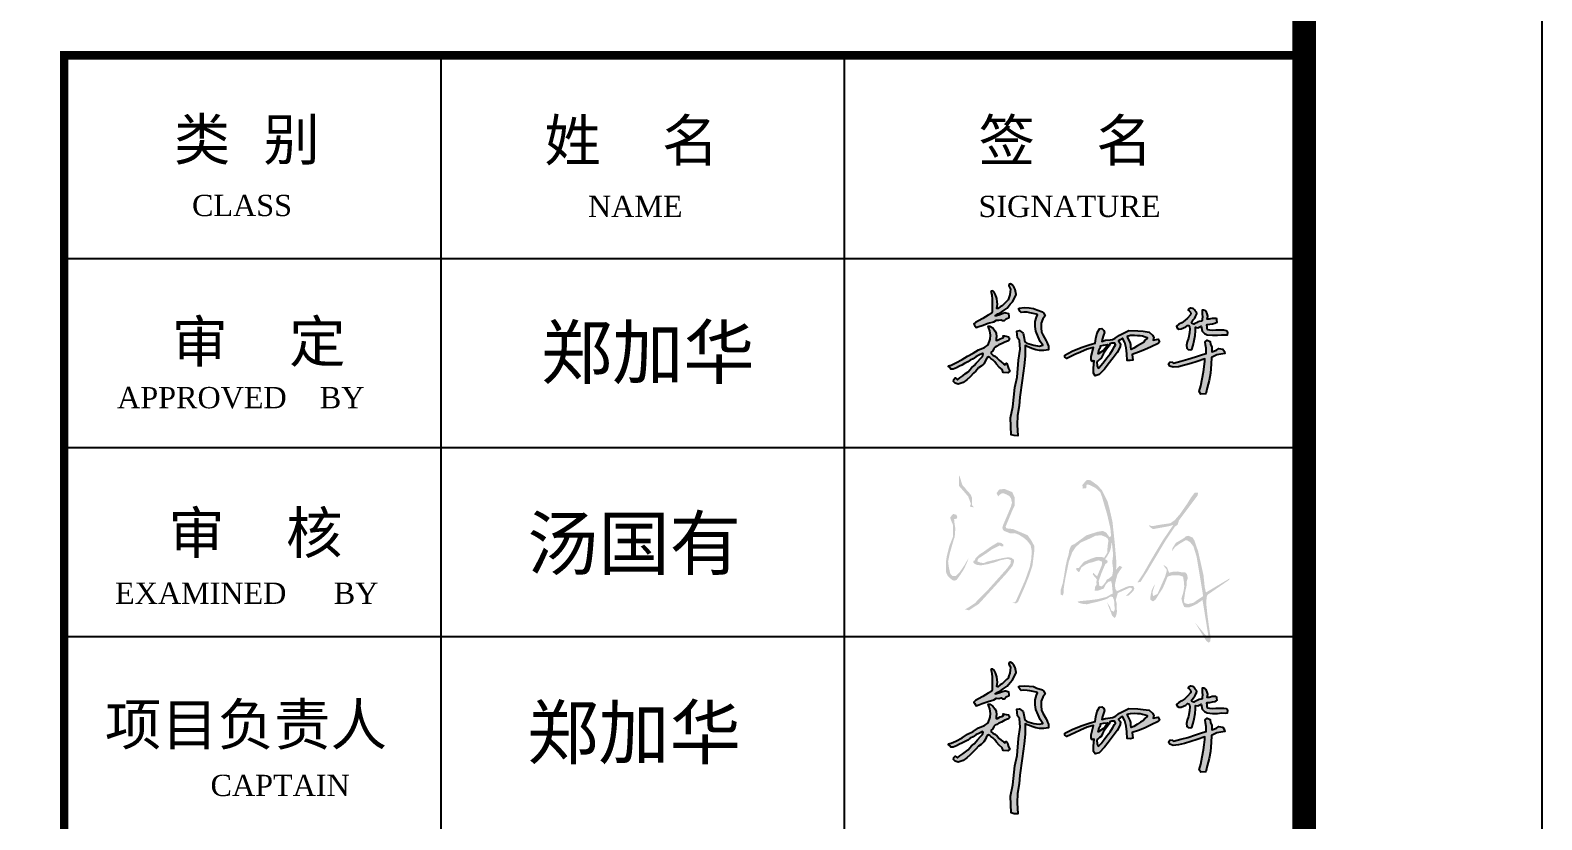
# Model space of a CAD drawing. Extents: x -2746917 to -971774, y -3334247 to -3250358.
# Drawn here: x -1953018 to -1946654, y -3306509 to -3303185 of the extents above; entities that cross this region are included whole.
import ezdxf

# ---------------------------------------------------------------- set-up
doc = ezdxf.new("R2010")
doc.units = 0
doc.header["$LTSCALE"] = 1000
doc.header["$MEASUREMENT"] = 0
doc.layers.get('0').update_dxf_attribs({"linetype": 'CONTINUOUS'})
for name, color, linetype in [('HATCH', 254, 'CONTINUOUS'), ('PUB_TEXT', 7, 'CONTINUOUS'), ('PUB_TITLE', 4, 'CONTINUOUS')]:
    doc.layers.add(name, color=color, linetype=linetype)
doc.layers.add('yichutu', color=7, linetype='CONTINUOUS', true_color=0xffffff, plot=False)
doc.styles.add('GHF', font='times.ttf')
doc.styles.add('STYLE1', font='simhei.ttf', dxfattribs={"width": 0.8})

# ---------------------------------------------------------------- blocks, each defined once
blk = doc.blocks.new('yct-743-420-74300-42000-100-2002.0')
at = {"layer": 'yichutu', "color": 7, "true_color": 0xffffff}
blk.add_lwpolyline([(0, 0), (0, 42000), (74300, 42000), (74300, 0)], close=True, dxfattribs=at)
blk = doc.blocks.new('A$C1CC133F4')
h = blk.add_hatch(color=256)
h.paths.add_polyline_path([(2589, 5916), (2340, 5741), (1970, 5590), (1613, 5361), (1247, 5176), (893, 4957), (496, 4734), (190, 4594), (3, 4548), (0, 4492), (70, 4451), (167, 4336), (321, 4337), (528, 4426), (716, 4530), (886, 4599), (1056, 4691), (1264, 4797), (1420, 4925), (1619, 5013), (1789, 5136), (2022, 5254), (2221, 5359), (2258, 5319), (2221, 5165), (2108, 5044), (1888, 4817), (1800, 4715), (1677, 4560), (1512, 4425), (1295, 4161), (1114, 4047), (950, 3898), (737, 3776), (599, 3643), (523, 3700), (450, 3766), (355, 3664), (337, 3535), (441, 3424), (647, 3357), (956, 3473), (1198, 3640), (1423, 3838), (1629, 4068), (1785, 4201), (1966, 4411), (2129, 4518), (2298, 4679), (2422, 4869), (2505, 5075), (2603, 5138), (2685, 5100), (2764, 5028), (2880, 4948), (3022, 4810), (3125, 4660), (3307, 4468), (3490, 4306), (3566, 4124), (3860, 4097), (3991, 4206), (3919, 4364), (3867, 4509), (3844, 4619), (3772, 4711), (3729, 4703), (3698, 4623), (3579, 4681), (3435, 4805), (3311, 4914), (3169, 5051), (3024, 5184), (2894, 5250), (2782, 5347), (2791, 5438), (2891, 5524), (2959, 5672), (3034, 5769), (3159, 5823), (3286, 5908), (3459, 5975), (3680, 6086), (3847, 6153), (3933, 6216), (3979, 6278), (3955, 6373), (3901, 6435), (3764, 6465), (3655, 6491), (3563, 6498), (3585, 6388), (3486, 6342), (3362, 6304), (3194, 6210), (3101, 6198), (3102, 6323), (3122, 6440), (3115, 6676), (3026, 6826), (2891, 7008), (2703, 7135), (2591, 7130), (2630, 7000), (2694, 6823), (2734, 6532), (2728, 6282)])
h.paths.add_polyline_path([(3032, 7807), (3208, 7918), (3386, 8001), (3571, 8125), (3811, 8301), (4013, 8544), (4158, 8708), (4322, 8994), (4403, 9192), (4339, 9508), (4248, 9675), (4149, 9805), (4028, 9865), (3946, 9846), (3928, 9741), (3991, 9619), (4043, 9519), (4023, 9352), (3999, 9151), (3931, 8966), (3884, 8827), (3774, 8726), (3642, 8599), (3500, 8455), (3363, 8383), (3218, 8270), (3150, 8276), (3188, 8562), (3175, 8707), (3156, 8916), (3058, 9165), (2987, 9338), (2884, 9416), (2757, 9400), (2824, 9155), (2852, 8856), (2844, 8586), (2849, 8246), (2845, 8079), (2823, 7975), (2583, 7850), (2245, 7621), (1968, 7480), (1767, 7365), (1647, 7271), (1693, 7192), (1816, 7036), (1990, 7097), (2189, 7173), (2593, 7312), (2957, 7416), (3133, 7521), (3288, 7510), (3440, 7543), (3515, 7486), (3650, 7485), (3761, 7604), (3952, 7692), (3949, 7794), (3925, 7921), (3741, 7968), (3665, 7988), (3458, 7904), (3352, 7869), (3127, 7797)])
h.paths.add_polyline_path([(6146, 6555), (6062, 6744), (6037, 7017), (6025, 7330), (6131, 7598), (6298, 7799), (6184, 7997), (6116, 8064), (5746, 8182), (5534, 8281), (5256, 8312), (4950, 8335), (4582, 8301), (4569, 8225), (4658, 8082), (4729, 8020), (4899, 8041), (5128, 8028), (5301, 7996), (5512, 7956), (5707, 7911), (5800, 7860), (5725, 7709), (5641, 7425), (5641, 7101), (5691, 6792), (5839, 6440), (5962, 6127), (6136, 5880), (5910, 5827), (5565, 5883), (5106, 6016), (4980, 6112), (4902, 6445), (4872, 6665), (4623, 6837), (4451, 6803), (4490, 6369), (4632, 6197), (4664, 5636), (4555, 4908), (4461, 3802), (4317, 3138), (4184, 1888), (4043, 1160), (4080, 70), (4279, 12), (4521, 0), (4462, 724), (4489, 1331), (4601, 1948), (4651, 2519), (4797, 3603), (4925, 4557), (5002, 5180), (4992, 5863), (5122, 5801), (5267, 5739), (5428, 5676), (5694, 5589), (5933, 5548), (6204, 5543), (6509, 5598), (6510, 5829), (6446, 5975), (6408, 6084), (6350, 6174)])
h.paths.add_polyline_path([(9532, 6018), (9220, 5926), (8624, 5734), (8042, 5491), (7560, 5248), (7574, 5112), (7696, 5034), (8228, 5277), (8589, 5441), (9017, 5636), (9425, 5739), (9269, 5144), (9269, 4930), (9354, 4827), (9470, 4866), (9431, 4400), (9425, 4063), (9541, 3901), (9800, 3979), (10153, 4338), (10390, 4646), (10713, 5066), (10959, 5422), (11154, 5791), (11180, 5979), (11045, 6168), (11167, 6244), (11322, 6341), (11464, 6056), (11555, 5707), (11587, 5338), (11620, 4898), (11808, 4885), (11989, 4917), (11937, 5286), (12358, 5429), (12747, 5577), (13187, 5791), (13627, 6004), (13718, 6102), (13640, 6289), (13313, 6221), (13356, 6394), (13266, 6542), (13053, 6737), (12649, 6797), (12310, 6829), (11728, 6846), (11379, 6678), (11113, 6549), (10829, 6338), (10675, 6260), (10522, 6242), (10210, 6206), (9963, 6137), (9999, 6261), (10073, 6531), (10146, 6714), (10095, 6842), (9963, 6966), (9811, 6948), (9678, 6682), (9582, 6316)])
h.paths.add_polyline_path([(9892, 5849), (10073, 5893), (10341, 5928), (10342, 5878), (10246, 5767), (10171, 5649), (10073, 5547), (9832, 5397), (9738, 5312), (9806, 5622), (9889, 5757)], flags=16)
h.paths.add_polyline_path([(10277, 5626), (10446, 5855), (10482, 5982), (10621, 6030), (10825, 6018), (10852, 5909), (10806, 5806), (10697, 5612), (10504, 5332), (10295, 5066), (10129, 4837), (9924, 4584), (9781, 4416), (9724, 4406), (9668, 4545), (9655, 4818), (9685, 4828), (9829, 4962), (9932, 5042), (10012, 5220), (10073, 5349), (10139, 5438)], flags=16)
h.paths.add_polyline_path([(11624, 6486), (11826, 6535), (12101, 6544), (12299, 6526), (12465, 6526), (12618, 6490), (12785, 6441), (12924, 6396), (12910, 6328), (12776, 6207), (12672, 6072), (12492, 5964), (12294, 5843), (12060, 5690), (11885, 5609), (11858, 5780), (11853, 5937), (11813, 6081), (11736, 6243), (11655, 6382)], flags=16)
h.paths.add_polyline_path([(15686, 6956), (15658, 6691), (15611, 6336), (15513, 6102), (15480, 5882), (15494, 5690), (15583, 5616), (15742, 5597), (15826, 5616), (15910, 5891), (15962, 6191), (16037, 6523), (16055, 6827), (16055, 7051), (16210, 7023), (16425, 7131), (16486, 6808), (16650, 6654), (16827, 6565), (17169, 6537), (17492, 6537), (17754, 6560), (17983, 6556), (18138, 6570), (18161, 6724), (18063, 6827), (17899, 6855), (17657, 6860), (17380, 6855), (17194, 6837), (16982, 6857), (16855, 6880), (16807, 6977), (16807, 7081), (16801, 7233), (16984, 7246), (17173, 7283), (17307, 7315), (17406, 7354), (17463, 7393), (17447, 7525), (17435, 7591), (17383, 7630), (17320, 7630), (17134, 7630), (16981, 7577), (16878, 7577), (16812, 7577), (16855, 7784), (16813, 7924), (16751, 8096), (16689, 8135), (16605, 8171), (16491, 8174), (16488, 8126), (16481, 8021), (16494, 7882), (16507, 7745), (16494, 7560), (16489, 7489), (16419, 7450), (16306, 7430), (16215, 7398), (16117, 7352), (16007, 7297), (15955, 7261), (15861, 7288), (15805, 7395), (15854, 7450), (15912, 7534), (16007, 7645), (16065, 7749), (16091, 7807), (16137, 7924), (16124, 8028), (16042, 8116), (16003, 8184), (15922, 8259), (15870, 8278), (15786, 8295), (15743, 8295), (15639, 8252), (15595, 8231), (15581, 8167), (15640, 8127), (15724, 8045), (15745, 7940), (15727, 7866), (15534, 7644), (15366, 7487), (15163, 7340), (14971, 7249), (14832, 7122), (14864, 7001), (14986, 6936), (15132, 6941), (15269, 7012), (15432, 7078), (15546, 7179), (15633, 7166), (15677, 7089)])
h.paths.add_polyline_path([(16159, 4835), (16661, 5009), (16675, 4846), (16620, 4484), (16582, 4162), (16488, 3706), (16405, 3239), (16301, 2877), (16405, 2711), (16737, 2731), (16810, 3125), (16945, 3602), (17038, 4069), (17069, 4649), (17090, 5095), (17453, 5272), (17961, 5354), (17951, 5469), (17837, 5634), (17567, 5676), (17432, 5572), (17111, 5458), (17121, 5780), (17038, 5925), (17007, 6132), (16810, 6215), (16696, 6111), (16716, 5914), (16748, 5686), (16748, 5354), (16519, 5292), (16063, 5137), (15554, 4971), (15098, 4857), (14631, 4722), (14507, 4815), (14383, 4790), (14306, 4672), (14388, 4535), (14602, 4453), (14944, 4484), (15347, 4586), (15751, 4708)])
for points in [[(2757, 9400), (2824, 9155), (2852, 8856), (2844, 8586), (2849, 8246), (2845, 8079), (2823, 7975), (2583, 7850), (2245, 7621), (1968, 7480), (1767, 7365), (1647, 7271), (1693, 7192), (1816, 7036), (1990, 7097), (2189, 7173), (2593, 7312), (2957, 7416), (3133, 7521), (3288, 7510), (3440, 7543), (3515, 7486), (3650, 7485), (3761, 7604), (3952, 7692), (3949, 7794), (3925, 7921), (3741, 7968), (3665, 7988), (3458, 7904), (3352, 7869), (3127, 7797), (3032, 7807), (3208, 7918), (3386, 8001), (3571, 8125), (3811, 8301), (4013, 8544), (4158, 8708), (4322, 8994), (4403, 9192), (4339, 9508), (4248, 9675), (4149, 9805), (4028, 9865), (3946, 9846), (3928, 9741), (3991, 9619), (4043, 9519), (4023, 9352), (3999, 9151), (3931, 8966), (3884, 8827), (3774, 8726), (3642, 8599), (3500, 8455), (3363, 8383), (3218, 8270), (3150, 8276), (3188, 8562), (3175, 8707), (3156, 8916), (3058, 9165), (2987, 9338), (2884, 9416), (2757, 9400)], [(4582, 8301), (4950, 8335), (5256, 8312), (5534, 8281), (5746, 8182), (6116, 8064), (6184, 7997), (6298, 7799), (6131, 7598), (6025, 7330), (6037, 7017), (6062, 6744), (6146, 6555), (6350, 6174), (6408, 6084), (6446, 5975), (6510, 5829), (6509, 5598), (6204, 5543), (5933, 5548), (5694, 5589), (5428, 5676), (5267, 5739), (5122, 5801), (4992, 5863), (5002, 5180), (4925, 4557), (4797, 3603), (4651, 2519), (4601, 1948), (4489, 1331), (4462, 724), (4521, 0), (4279, 12), (4080, 70), (4043, 1160), (4184, 1888), (4317, 3138), (4461, 3802), (4555, 4908), (4664, 5636), (4632, 6197), (4490, 6369), (4451, 6803), (4623, 6837), (4872, 6665), (4902, 6445), (4980, 6112), (5106, 6016), (5565, 5883), (5910, 5827), (6136, 5880), (5962, 6127), (5839, 6440), (5691, 6792), (5641, 7101), (5641, 7425), (5725, 7709), (5800, 7860), (5707, 7911), (5512, 7956), (5301, 7996), (5128, 8028), (4899, 8041), (4729, 8020), (4658, 8082), (4569, 8225), (4582, 8301)], [(15595, 8231), (15581, 8167), (15640, 8127), (15724, 8045), (15745, 7940), (15727, 7866), (15534, 7644), (15366, 7487), (15163, 7340), (14971, 7249), (14832, 7122), (14864, 7001), (14986, 6936), (15132, 6941), (15269, 7012), (15432, 7078), (15546, 7179), (15633, 7166), (15677, 7089), (15686, 6956), (15658, 6691), (15611, 6336), (15513, 6102), (15480, 5882), (15494, 5690), (15583, 5616), (15742, 5597), (15826, 5616), (15910, 5891), (15962, 6191), (16037, 6523), (16055, 6827), (16055, 7051), (16210, 7023), (16425, 7131), (16486, 6808), (16650, 6654), (16827, 6565), (17169, 6537), (17492, 6537), (17754, 6560), (17983, 6556), (18138, 6570), (18161, 6724), (18063, 6827), (17899, 6855), (17657, 6860), (17380, 6855), (17194, 6837), (16982, 6857), (16855, 6880), (16807, 6977), (16807, 7081), (16802, 7198), (16826, 7235), (16984, 7246), (17173, 7283), (17307, 7315), (17406, 7354), (17463, 7393), (17447, 7525), (17435, 7591), (17383, 7630), (17320, 7630), (17187, 7630), (17134, 7630), (17028, 7594), (16954, 7577), (16878, 7577), (16812, 7577), (16855, 7784), (16813, 7924), (16751, 8096), (16689, 8135), (16605, 8171), (16491, 8174), (16488, 8126), (16481, 8021), (16494, 7882), (16507, 7745), (16494, 7560), (16489, 7489), (16419, 7450), (16306, 7430), (16215, 7398), (16117, 7352), (16007, 7297), (15955, 7261), (15896, 7278), (15851, 7307), (15805, 7395), (15854, 7450), (15912, 7534), (16007, 7645), (16065, 7749), (16091, 7807), (16137, 7924), (16124, 8028), (16124, 8028), (16042, 8116), (16003, 8184), (16003, 8184), (15922, 8259), (15870, 8278), (15786, 8295), (15743, 8295), (15743, 8295), (15639, 8252), (15595, 8231)], [(3, 4548), (190, 4594), (496, 4734), (893, 4957), (1247, 5176), (1613, 5361), (1970, 5590), (2340, 5741), (2589, 5916), (2728, 6282), (2734, 6532), (2694, 6823), (2630, 7000), (2630, 7000), (2591, 7130), (2703, 7135), (2891, 7008), (3026, 6826), (3115, 6676), (3122, 6440), (3102, 6323), (3101, 6198), (3194, 6210), (3362, 6304), (3486, 6342), (3585, 6388), (3563, 6498), (3655, 6491), (3764, 6465), (3901, 6435), (3955, 6373), (3979, 6278), (3933, 6216), (3847, 6153), (3680, 6086), (3459, 5975), (3286, 5908), (3159, 5823), (3034, 5769), (2959, 5672), (2891, 5524), (2791, 5438), (2782, 5347), (2894, 5250), (3024, 5184), (3169, 5051), (3311, 4914), (3435, 4805), (3579, 4681), (3698, 4623), (3729, 4703), (3772, 4711), (3844, 4619), (3867, 4509), (3919, 4364), (3991, 4206), (3860, 4097), (3566, 4124), (3490, 4306), (3307, 4468), (3125, 4660), (3022, 4810), (2880, 4948), (2764, 5028), (2685, 5100), (2603, 5138), (2505, 5075), (2422, 4869), (2298, 4679), (2129, 4518), (1966, 4411), (1785, 4201), (1629, 4068), (1423, 3838), (1198, 3640), (956, 3473), (647, 3357), (441, 3424), (337, 3535), (355, 3664), (450, 3766), (523, 3700), (599, 3643), (737, 3776), (950, 3898), (1114, 4047), (1295, 4161), (1512, 4425), (1677, 4560), (1800, 4715), (1888, 4817), (2108, 5044), (2221, 5165), (2258, 5319), (2221, 5359), (2022, 5254), (1789, 5136), (1619, 5013), (1420, 4925), (1264, 4797), (1056, 4691), (886, 4599), (716, 4530), (528, 4426), (321, 4337), (167, 4336), (70, 4451), (0, 4492), (3, 4548)], [(7560, 5248), (8042, 5491), (8624, 5734), (9220, 5926), (9532, 6018), (9582, 6316), (9678, 6682), (9811, 6948), (9963, 6966), (10095, 6842), (10146, 6714), (10073, 6531), (9999, 6261), (9963, 6137), (10210, 6206), (10522, 6242), (10675, 6260), (10829, 6338), (11113, 6549), (11379, 6678), (11728, 6846), (12310, 6829), (12649, 6797), (13053, 6737), (13266, 6542), (13356, 6394), (13313, 6221), (13640, 6289), (13718, 6102), (13627, 6004), (13187, 5791), (12747, 5577), (12358, 5429), (11937, 5286), (11989, 4917), (11808, 4885), (11620, 4898), (11587, 5338), (11555, 5707), (11464, 6056), (11322, 6341), (11167, 6244), (11045, 6168), (11180, 5979), (11154, 5791), (10959, 5422), (10713, 5066), (10390, 4646), (10153, 4338), (9800, 3979), (9541, 3901), (9425, 4063), (9431, 4400), (9470, 4866), (9354, 4827), (9269, 4930), (9269, 5144), (9425, 5739), (9017, 5636), (8589, 5441), (8228, 5277), (7696, 5034), (7574, 5112), (7560, 5248)], [(9655, 4818), (9668, 4545), (9724, 4406), (9781, 4416), (9924, 4584), (10129, 4837), (10295, 5066), (10504, 5332), (10697, 5612), (10806, 5806), (10852, 5909), (10826, 6013), (10777, 6021), (10621, 6030), (10482, 5982), (10446, 5855), (10277, 5626), (10139, 5438), (10073, 5349), (10012, 5220), (9932, 5042), (9829, 4962), (9685, 4828), (9655, 4818)], [(9738, 5312), (9806, 5622), (9889, 5757), (9892, 5849), (10073, 5893), (10341, 5928), (10342, 5878), (10246, 5767), (10171, 5649), (10073, 5547), (9832, 5397), (9738, 5312)], [(11624, 6486), (11826, 6535), (12101, 6544), (12299, 6526), (12465, 6526), (12618, 6490), (12785, 6441), (12924, 6396), (12910, 6328), (12776, 6207), (12672, 6072), (12492, 5964), (12294, 5843), (12060, 5690), (11885, 5609), (11858, 5780), (11853, 5937), (11813, 6081), (11736, 6243), (11655, 6382), (11624, 6486)], [(14507, 4815), (14631, 4722), (15098, 4857), (15554, 4971), (16063, 5137), (16519, 5292), (16748, 5354), (16748, 5686), (16716, 5914), (16696, 6111), (16810, 6215), (17007, 6132), (17038, 5925), (17121, 5780), (17111, 5458), (17432, 5572), (17567, 5676), (17837, 5634), (17951, 5469), (17961, 5354), (17453, 5272), (17090, 5095), (17069, 4649), (17038, 4069), (16945, 3602), (16810, 3125), (16737, 2731), (16405, 2711), (16301, 2877), (16405, 3239), (16488, 3706), (16582, 4162), (16620, 4484), (16675, 4846), (16661, 5009), (16159, 4835), (15751, 4708), (15347, 4586), (14944, 4484), (14602, 4453), (14388, 4535), (14306, 4672), (14383, 4790), (14507, 4815)]]:
    blk.add_lwpolyline(points)
blk = doc.blocks.new('A$C6B365CFD')
at = {"layer": 'HATCH'}
h = blk.add_hatch(color=256, dxfattribs=at)
h.paths.add_polyline_path([(2333.3, -6252.4), (2327.3, -6255.7), (2308.4, -6267.1), (2289.5, -6280.7), (2276.4, -6297.9), (2278.7, -6285.4), (2292.3, -6263.4), (2325.7, -6243.9), (2334.8, -6235.8), (2345.6, -6233.4), (2364.1, -6241.2), (2372.1, -6256.1), (2378.1, -6275), (2386.2, -6297.6), (2408.8, -6397.8), (2414.3, -6449.4), (2419.3, -6472), (2519.7, -6412.7), (2517.4, -6418.5), (2426.1, -6481.9), (2422.7, -6490.4), (2420.4, -6516), (2425.6, -6565.6), (2431.3, -6609.6), (2439, -6661.3), (2438, -6676.7), (2431.9, -6683.4), (2421.2, -6676.3), (2373.8, -6599.2), (2421.3, -6656), (2429.4, -6654.1), (2405, -6503.7), (2383.9, -6518.4), (2364.7, -6528.3), (2347.3, -6535), (2328.1, -6533.5), (2320.4, -6515.8), (2316.1, -6498.2), (2324.5, -6469.9), (2328, -6447), (2326.5, -6426.6), (2323, -6405.5), (2306, -6399.8), (2275.4, -6400.1), (2258.1, -6405.1), (2248.4, -6429.5), (2237.1, -6455), (2219.8, -6481.4), (2208.1, -6501), (2196.6, -6510), (2184.5, -6501.9), (2186.4, -6484.5), (2191.1, -6462.6), (2205.9, -6434), (2194.2, -6471.8), (2197, -6487.6), (2215.7, -6477.5), (2234.5, -6434.7), (2247.5, -6404.8), (2253.7, -6383.5), (2253.5, -6375.5), (2243.9, -6362.7), (2240.9, -6355.8), (2255.5, -6366.2), (2260.3, -6378.2), (2264.5, -6389), (2283.4, -6384.1), (2299.5, -6383.7), (2315.8, -6386.7), (2331.6, -6386.8), (2339.9, -6395.8), (2343.1, -6411.8), (2338.6, -6424.7), (2338, -6443.1), (2331.8, -6470), (2328.8, -6492), (2326.6, -6505.8), (2329.2, -6516.5), (2344.4, -6520.8), (2365.7, -6515.7), (2407.6, -6487.2), (2386.2, -6357.7), (2380.1, -6321.2), (2370.9, -6292.2), (2367.2, -6278.9), (2359.4, -6268.5), (2351.6, -6259.7), (2338.8, -6252)])
h.paths.add_polyline_path([(2364.5, -6090.1), (2385, -6062.9), (2385.6, -6052.1), (2372, -6051.9), (2355.6, -6073.6), (2341.1, -6097.1), (2310.9, -6140.8), (2288.4, -6167), (2269.2, -6180.8), (2229.2, -6186.3), (2194, -6192.9), (2178.3, -6189.2), (2185.9, -6198.4), (2196.8, -6205.2), (2263.4, -6193.1), (2281.9, -6187.6), (2236.8, -6253.7), (2190.1, -6332), (2153.7, -6395.6), (2130.5, -6430.1), (2144, -6427.3), (2171.6, -6384.3), (2251, -6251.1), (2289, -6194.6), (2300.4, -6186.7), (2305.6, -6168.6)])
h.paths.add_polyline_path([(1980.6, -6446.4), (1970.3, -6443.9), (1967.9, -6423.9), (1979.3, -6391.1), (1995.9, -6352.2), (2003.8, -6347.2), (2005.4, -6339.2), (2000.2, -6334.4), (1994.6, -6332.2), (2004.9, -6317.3), (2013.1, -6302.2), (2018.5, -6288.6), (2022.3, -6259.8), (2024.7, -6274.3), (2028.7, -6313.3), (2024.8, -6343.7), (2028.8, -6377.2), (2024.9, -6400.6), (2011.7, -6413.2), (2001.5, -6418.4), (1997.5, -6427.1), (1989.2, -6438.4)], flags=16)
h.paths.add_polyline_path([(1917.1, -6027.8), (1913.1, -6034), (1901, -6034.4), (1899.1, -6019.6), (1908.1, -6008.7), (1918.1, -5998.1), (1933.6, -5999.6), (1960.6, -6019.2), (1980.5, -6039.6), (2005.4, -6089.4), (2014.7, -6124.8), (2025.9, -6175), (2035.3, -6262.9), (2042.8, -6350.7), (2040.9, -6376), (2055.2, -6359.9), (2067.3, -6365.2), (2057.9, -6378.3), (2046.4, -6396.7), (2041.3, -6416.2), (2036.7, -6436.9), (2037.4, -6454.9), (2044.1, -6467), (2084.4, -6448.5), (2097.2, -6444.2), (2113, -6445.2), (2118.2, -6454.6), (2114.2, -6464.6), (2105.8, -6473.8), (2093, -6484.9), (2081.2, -6487), (2091.7, -6477.6), (2103.8, -6465.7), (2109.8, -6456), (2100.2, -6451.1), (2048.6, -6474.1), (2044.9, -6486.2), (2039.8, -6503.9), (2044.3, -6520.8), (2042.8, -6537.6), (2045.1, -6550.8), (2042.6, -6564.4), (2039.5, -6574.4), (2034.2, -6579.4), (2023, -6567.4), (2020.1, -6556.8), (2013.3, -6540.9), (2008.9, -6529.3), (2002.9, -6513.3), (2015.5, -6532.9), (2020.5, -6547.6), (2031.6, -6552.9), (2035.9, -6541.9), (2033.4, -6523.5), (2032.9, -6506.9), (2027.5, -6491), (2016.9, -6489.2), (2005.4, -6496.8), (1995, -6501.6), (1973.5, -6508.2), (1958.7, -6512.2), (1940.2, -6516.1), (1918.7, -6521.7), (1898.3, -6519.7), (1883.6, -6515.2), (1879.2, -6510.7), (1889.5, -6508.6), (1911.7, -6506.2), (1933.7, -6504.1), (1966.1, -6499.6), (1999.6, -6491.2), (2027.5, -6475.5), (2025.2, -6457.6), (2023.6, -6436.8), (2019.8, -6423.9), (2007.4, -6427.6), (1998.5, -6437.1), (1989.4, -6455.2), (1965.6, -6464.1), (1951.1, -6463.9), (1952.3, -6448.9), (1959.8, -6437.3), (1957.4, -6430.2), (1960.2, -6417.2), (1953.4, -6408.4), (1942.8, -6397.1), (1944.7, -6388.9), (1954.4, -6398.9), (1961.4, -6403.6), (1980.8, -6357.1), (1982.4, -6342.7), (1968.1, -6337), (1956.8, -6339.5), (1940.3, -6345.3), (1927.6, -6347.7), (1913.8, -6354), (1902.8, -6361.4), (1895.8, -6366.1), (1890.7, -6375.4), (1887.1, -6384.3), (1883, -6386.5), (1873, -6375.9), (1874.4, -6368.9), (1883.7, -6369.3), (1894.9, -6355.4), (1905.4, -6343.1), (1935.1, -6330), (1959.4, -6322.2), (1983.5, -6323.3), (1990.9, -6325.8), (2004.2, -6304.3), (2004.9, -6284.8), (2006.3, -6270.7), (2008.4, -6257), (2007, -6246.5), (1997.8, -6238.7), (1979.5, -6231.4), (1954.9, -6232.9), (1927.9, -6246.2), (1892.5, -6261.7), (1871.4, -6280.6), (1856.1, -6303.7), (1851.3, -6316.9), (1842.1, -6342.4), (1838.8, -6359), (1828.3, -6409), (1823.3, -6437.1), (1820, -6460.7), (1820.3, -6474), (1816.4, -6485.2), (1807.3, -6480.6), (1808.3, -6459.4), (1816.3, -6433.4), (1822, -6402.2), (1827.6, -6365.8), (1833.4, -6338), (1841.2, -6311.5), (1843.8, -6294.2), (1849.7, -6279.5), (1853.3, -6273.9), (1866, -6268.1), (1916.1, -6231.4), (1962.6, -6216.7), (1984.8, -6212.9), (1999.6, -6220.3), (2006.3, -6229.6), (2013.6, -6239.1), (2020, -6234.3), (2017, -6202.8), (2003.2, -6142.6), (1988.9, -6094.8), (1982.2, -6070.7), (1974.3, -6049.8), (1955.2, -6032.6), (1929.4, -6019.4), (1918.5, -6017.3), (1915.1, -6022.9)])
h.paths.add_polyline_path([(1470, -6346.7), (1456.1, -6340.7), (1461.2, -6329.2), (1496.3, -6306.5), (1520.2, -6289.4), (1542.7, -6278.3), (1551.2, -6274), (1558.7, -6278.5), (1565.8, -6277.5), (1566.1, -6270.2), (1557.9, -6263.4), (1542.9, -6261.3), (1512.7, -6279.6), (1482.4, -6301.4), (1463.1, -6313.7), (1449.8, -6327.2), (1445.7, -6337.5), (1441.2, -6338.6), (1439.8, -6346), (1444.6, -6351.2), (1456.6, -6356.3), (1473.1, -6357.8), (1501.6, -6352.5), (1530.4, -6344.8), (1556.4, -6335.6), (1578, -6331.5), (1586.5, -6331), (1598.3, -6336.7), (1596.4, -6350.8), (1582.9, -6370), (1495.8, -6467.3), (1445.3, -6518.1), (1421.1, -6534), (1405.1, -6543.4), (1422, -6547.1), (1463.5, -6519.7), (1534.2, -6442.2), (1579.8, -6391.9), (1605.6, -6360.3), (1610.5, -6345.4), (1611.5, -6334.1), (1599.5, -6325.7), (1585.9, -6323.9), (1565.3, -6326.9), (1543.9, -6331.7), (1513, -6338.8), (1499.5, -6341.9), (1484.4, -6347.8)])
h.paths.add_polyline_path([(1554.8, -6058), (1544.6, -6066.7), (1537.9, -6053.9), (1548.6, -6038.9), (1570.7, -6035.9), (1603.8, -6049.6), (1614.5, -6072.6), (1613.6, -6107), (1603.4, -6128.6), (1576, -6194.8), (1578.9, -6202.3), (1591.9, -6203.2), (1607.3, -6205.1), (1644.3, -6220.7), (1669, -6231.2), (1685, -6254.3), (1696.3, -6275.6), (1696.4, -6299.6), (1689.1, -6358.5), (1674.3, -6403.4), (1657.3, -6446.2), (1628.1, -6512.2), (1619.1, -6517.9), (1604.9, -6515.6), (1616.4, -6512.4), (1623.5, -6498.3), (1657.4, -6421.6), (1677.5, -6365), (1683.8, -6330.7), (1686.2, -6299.2), (1681.4, -6273.5), (1667, -6254.7), (1651.5, -6241.2), (1631.2, -6228.8), (1614.9, -6222.3), (1604.8, -6223.1), (1596.4, -6223.6), (1582.5, -6218.1), (1570.4, -6213.3), (1564.7, -6208.1), (1562, -6200.3), (1565.9, -6186.8), (1597.7, -6112.3), (1602.8, -6093.9), (1598.4, -6075.3), (1591.1, -6065.8), (1578.3, -6058.8), (1566.5, -6054.1), (1561.7, -6054.4)])
h.paths.add_polyline_path([(1361.3, -6184), (1358.9, -6163.9), (1370, -6160.7), (1372.4, -6154.7), (1368.7, -6145.1), (1355.1, -6141.4), (1342.5, -6155.6), (1345.3, -6166), (1353.9, -6186.8), (1354.5, -6211.4), (1354.9, -6235.3), (1348.2, -6253.5), (1339.2, -6276.1), (1332.9, -6300.8), (1327.8, -6320.8), (1324.9, -6342.8), (1325, -6371.1), (1325.7, -6389.6), (1333.7, -6404.4), (1350.5, -6419.1), (1358.7, -6422.4), (1369.4, -6419.4), (1385.4, -6397.3), (1401, -6372.8), (1411.6, -6350), (1421.3, -6325.5), (1411.3, -6342.4), (1403.2, -6356), (1392.9, -6371.6), (1381.4, -6388), (1366, -6403.3), (1352.2, -6403.1), (1343.1, -6392.7), (1337.2, -6367), (1333.8, -6342.4), (1340.6, -6308.3), (1357.7, -6248.7), (1361.5, -6239.4), (1362.6, -6224.7), (1364.3, -6202.3)])
h.paths.add_polyline_path([(1380.1, -6023.8), (1380.4, -5975.6), (1387.7, -6000), (1393.5, -6019.1), (1405.9, -6033.1), (1413, -6042.2), (1428.7, -6059.2), (1434.9, -6075.1), (1434.6, -6089.3), (1434.3, -6103.5), (1442.7, -6114), (1425.2, -6110.6), (1429.8, -6099), (1418.2, -6067.6)])
at = {"layer": 'PUB_TITLE', "color": 4}
for p, q in [((-802.2, -4210.7), (-802.2, -10578.2)), ((896.1, -4210.7), (896.1, -10578.2)), ((-2387.8, -5065.5), (2844.2, -5065.5)), ((-2387.8, -5861.4), (2844.2, -5861.4)), ((-2387.8, -6657.3), (2844.2, -6657.3))]:
    blk.add_line(p, q, dxfattribs=at)
at = {"layer": 'PUB_TITLE'}
blk.add_lwpolyline([(-70466.7, -17092.6), (-70466.7, 24907.4), (3833.3, 24907.4), (3833.3, -17092.6)], close=True, dxfattribs=at)
at = {"layer": 'PUB_TITLE', "const_width": 100}
blk.add_lwpolyline([(2833.3, -16092.6), (2833.3, 23907.4), (-69753.4, 23907.4), (-69753.4, -16092.6), (2833.3, -16092.6)], dxfattribs=at)
at = {"layer": 'PUB_TITLE', "color": 4, "const_width": 35.2}
blk.add_lwpolyline([(-2387.8, -10578.2), (2844.2, -10578.2), (2844.2, -4210.7), (-2387.8, -4210.7)], close=True, dxfattribs=at)
at = {"color": 6, "xscale": 0.06480000028386712, "yscale": 0.06480000028386712, "zscale": 0.0648}
for p in [(1334.8, -5812.6), (1334.8, -7404.5)]:
    blk.add_blockref('A$C1CC133F4', p, dxfattribs=at)
at = {"layer": 'PUB_TEXT'}
for s, height, style, p in [(' 类', 174.12, 'STYLE1', (-2044.5, -4651.8)), ('别', 174.1, 'STYLE1', (-1549.2, -4651.8)), ('姓', 174.1, 'STYLE1', (-366, -4655.9)), ('名', 174.1, 'STYLE1', (129.3, -4655.9)), ('签', 174.1, 'STYLE1', (1462, -4655.9)), ('名', 174.1, 'STYLE1', (1957.3, -4655.9)), ('CLASS', 89.55, 'GHF', (-1849.6, -4887.4)), ('NAME', 89.55, 'GHF', (-182.6, -4891.4)), ('SIGNATURE', 89.55, 'GHF', (1461.8, -4891.4)), ('审', 174.1, 'STYLE1', (-1935.8, -5502.7)), ('定', 174.1, 'STYLE1', (-1440.5, -5502.7)), ('郑加华', 220, 'STYLE1', (-380.7, -5570.7)), ('APPROVED', 89.55, 'GHF', (-2164.9, -5696.5)), ('BY', 89.55, 'GHF', (-1311.4, -5696.5)), ('审', 174.1, 'STYLE1', (-1949.3, -6307.7)), ('核', 174.1, 'STYLE1', (-1454, -6307.7)), ('汤国有', 220, 'STYLE1', (-438.7, -6374.9)), ('EXAMINED', 89.55, 'GHF', (-2173.6, -6520.1)), ('BY', 89.55, 'GHF', (-1252.8, -6520.1)), ('项目负责人', 174.12, 'STYLE1', (-2216.1, -7114.6)), ('郑加华', 220, 'STYLE1', (-438.7, -7170.9)), ('CAPTAIN', 89.55, 'GHF', (-1771.6, -7328.9))]:
    blk.add_text(s, height=height, dxfattribs=dict(at, style=style)).set_placement(p)

msp = doc.modelspace()

# ---------------------------------------------------------------- block references
at = {"ltscale": 1.5}
msp.add_blockref('A$C6B365CFD', (-1950487.18, -3299080.41), dxfattribs=at)
at = {"layer": 'yichutu'}
msp.add_blockref('yct-743-420-74300-42000-100-2002.0', (-2020953.88, -3316173.05), dxfattribs=at)

doc.saveas('drawing.dxf')
